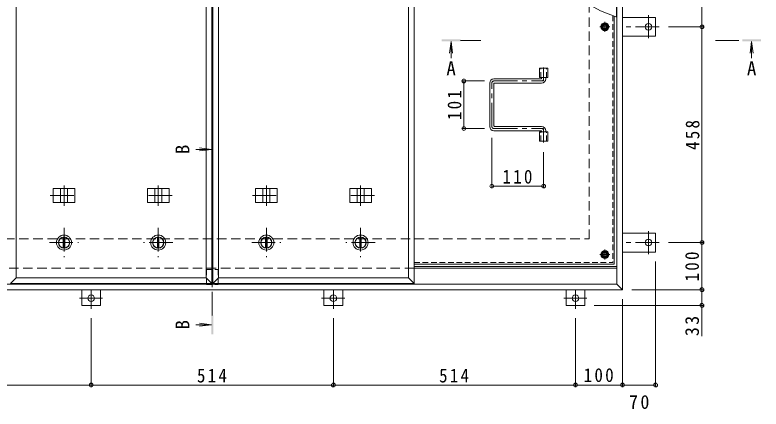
# Model space of a CAD drawing. Units: millimetres at full size, sheet at 1:10. Extents: x -2649 to 2761, y -1962 to 1737.
# Drawn here: x -1847 to -263, y -199 to 638 of the extents above; entities that cross this region are included whole.
import ezdxf
from ezdxf.enums import TextEntityAlignment as Align

# ---------------------------------------------------------------- set-up
doc = ezdxf.new("R2010")
doc.units = ezdxf.units.MM
doc.header["$LTSCALE"] = 10
doc.header["$PDMODE"] = 32
doc.header["$PDSIZE"] = 8
for name, pattern in [('CHAIN1', [8, 5, -1, 1, -1]), ('DASHED1', [1.8, 1.2, -0.6]), ('DASHED2', [3, 2, -1])]:
    doc.linetypes.add(name, pattern=pattern)
for name, color, linetype, lineweight in [('0-1_躯体', 2, 'DASHED2', 9), ('0-2_仕上', 3, 'Continuous', 9), ('0-3_建具', 4, 'Continuous', 9), ('0-5_寸法', 4, 'Continuous', 9), ('0-6_ハッチ', 6, 'Continuous', 9), ('0-7', 5, 'Continuous', 5), ('0-A', 3, 'CHAIN1', 9), ('0-B', 2, 'Continuous', 9), ('0-C', 2, 'Continuous', 9), ('0-E', 3, 'Continuous', 9), ('0-F', 7, 'Continuous', 9)]:
    doc.layers.add(name, color=color, linetype=linetype, lineweight=lineweight)
doc.styles.add('ＭＳ ゴシック', font='')
doc.styles.get('ＭＳ ゴシック').set_extended_font_data('MS Gothic')

msp = doc.modelspace()

# ---------------------------------------------------------------- linework, layer by layer
at = {"layer": '0-1_躯体'}
for p, q in [((-627.69, 162.76), (-627.69, 1062.76)), ((-2227.69, 162.76), (-627.69, 162.76)), ((-999.19, 100.76), (-2286.69, 100.76))]:
    msp.add_line(p, q, dxfattribs=at)
at = {"layer": '0-1_躯体', "linetype": 'Continuous'}
msp.add_line((-568.69, 100.76), (-999.19, 100.76), dxfattribs=at)
at = {"layer": '0-2_仕上'}
for p, q in [((-1428.69, 67.76), (-1428.69, 1157.76)), ((-1426.69, 1157.76), (-1426.69, 67.76)), ((-999.19, 67.76), (-999.19, 1157.76)), ((-569.69, 633.53), (-569.69, 1157.76)), ((-1844.19, 1145.76), (-1844.19, 79.76)), ((-1440.69, 79.76), (-1440.69, 1145.76)), ((-1414.69, 1145.76), (-1414.69, 79.76)), ((-1011.19, 79.76), (-1011.19, 1145.76)), ((-732.84, 524.76), (-715.54, 524.76)), ((-732.84, 504.76), (-732.84, 524.76)), ((-715.54, 504.76), (-715.54, 524.76)), ((-732.84, 504.76), (-715.54, 504.76)), ((-732.84, 389.76), (-715.54, 389.76)), ((-732.84, 369.76), (-732.84, 389.76)), ((-715.54, 369.76), (-715.54, 389.76)), ((-732.84, 369.76), (-715.54, 369.76)), ((-1844.19, 79.76), (-1440.69, 79.76)), ((-1428.69, 67.76), (-1440.69, 79.76)), ((-1414.69, 79.76), (-1011.19, 79.76)), ((-999.19, 67.76), (-1011.19, 79.76))]:
    msp.add_line(p, q, dxfattribs=at)
at = {"layer": '0-2_仕上', "linetype": 'DASHED1'}
for p, q in [((-730.54, 504.76), (-730.54, 524.76)), ((-717.84, 504.76), (-717.84, 524.76)), ((-730.54, 369.76), (-730.54, 389.76)), ((-717.84, 369.76), (-717.84, 389.76))]:
    msp.add_line(p, q, dxfattribs=at)
at = {"layer": '0-2_仕上'}
for points in [[(-1844.19, 79.76), (-1856.19, 67.76), (-1428.69, 67.76)], [(-1414.69, 79.76), (-1426.69, 67.76), (-999.19, 67.76)]]:
    msp.add_lwpolyline(points, dxfattribs=at)
at = {"layer": '0-3_建具', "color": 2}
for p, q in [((-568.69, 66.76), (-568.69, 1158.76)), ((-556.69, 54.76), (-556.69, 1170.76)), ((-568.69, 100.76), (-999.19, 100.76)), ((-568.69, 66.76), (-2286.69, 66.76)), ((-556.69, 54.76), (-568.69, 66.76)), ((-556.69, 54.76), (-2298.69, 54.76))]:
    msp.add_line(p, q, dxfattribs=at)
at = {"layer": '0-3_建具'}
for p, q in [((-1765.53, 239.76), (-1765.53, 269.76)), ((-1765.53, 269.76), (-1719.35, 269.76)), ((-1749.94, 239.76), (-1749.94, 269.76)), ((-1734.94, 239.76), (-1734.94, 269.76)), ((-1719.35, 239.76), (-1719.35, 269.76)), ((-1519.35, 269.76), (-1565.53, 269.76)), ((-1565.53, 239.76), (-1565.53, 269.76)), ((-1549.94, 239.76), (-1549.94, 269.76)), ((-1534.94, 239.76), (-1534.94, 269.76)), ((-1519.35, 239.76), (-1519.35, 269.76)), ((-1336.03, 239.76), (-1336.03, 269.76)), ((-1336.03, 269.76), (-1289.85, 269.76)), ((-1320.44, 239.76), (-1320.44, 269.76)), ((-1305.44, 239.76), (-1305.44, 269.76)), ((-1289.85, 239.76), (-1289.85, 269.76)), ((-1089.85, 269.76), (-1136.03, 269.76)), ((-1136.03, 239.76), (-1136.03, 269.76)), ((-1120.44, 239.76), (-1120.44, 269.76)), ((-1105.44, 239.76), (-1105.44, 269.76)), ((-1089.85, 239.76), (-1089.85, 269.76)), ((-1765.53, 239.76), (-1719.35, 239.76)), ((-1519.35, 239.76), (-1565.53, 239.76)), ((-1336.03, 239.76), (-1289.85, 239.76)), ((-1089.85, 239.76), (-1136.03, 239.76))]:
    msp.add_line(p, q, dxfattribs=at)
at = {"layer": '0-3_建具', "linetype": 'CHAIN1'}
for p, q in [((-1742.44, 232.64), (-1742.44, 275.88)), ((-1542.44, 232.64), (-1542.44, 275.88)), ((-1312.94, 232.64), (-1312.94, 275.88)), ((-1112.94, 232.64), (-1112.94, 275.88)), ((-1771.85, 254.76), (-1713.03, 254.76)), ((-1513.03, 254.76), (-1571.85, 254.76)), ((-1342.35, 254.76), (-1283.53, 254.76)), ((-1083.53, 254.76), (-1142.35, 254.76))]:
    msp.add_line(p, q, dxfattribs=at)
at = {"layer": '0-5_寸法'}
for p, q in [((-920.69, 581.82), (-923.95, 557.03)), ((-920.69, 581.82), (-920.69, 546.21)), ((-920.69, 581.82), (-917.43, 557.03)), ((-282.63, 581.82), (-285.89, 557.03)), ((-282.63, 581.82), (-279.37, 557.03)), ((-282.63, 581.82), (-282.63, 546.21)), ((-1429.69, 352.52), (-1462.46, 352.52)), ((-1429.69, 352.52), (-1454.48, 355.78)), ((-1429.69, 352.52), (-1454.48, 349.26)), ((-1429.69, -19.64), (-1462.46, -19.64)), ((-1429.69, -19.64), (-1454.48, -16.38)), ((-1429.69, -19.64), (-1454.48, -22.9))]:
    msp.add_line(p, q, dxfattribs=at)
at = {"layer": '0-5_寸法', "linetype": 'CHAIN1'}
for p, q in [((-857.69, 583.82), (-900.69, 583.82)), ((-359.62, 583.82), (-302.63, 583.82)), ((-1427.69, 0.36), (-1427.69, 332.52))]:
    msp.add_line(p, q, dxfattribs=at)
at = {"layer": '0-5_寸法', "color": 7}
msp.add_line((-388.17, 21.56), (-388.17, -43.73), dxfattribs=at)
msp.add_lwpolyline([(-568.69, 633.14), (-603.23, 646.52), (-633.47, 662.94), (-656.04, 682.18), (-671.39, 713.63)], dxfattribs=at)
at = {"layer": '0-5_寸法', "color": 7, "linetype": 'DASHED1'}
for points in [[(-1439.99, 97.56), (-1415.39, 97.56), (-1415.39, 65.56)], [(-1439.99, 97.56), (-1439.99, 65.56), (-1415.39, 65.56)]]:
    msp.add_lwpolyline(points, dxfattribs=at)
at = {"layer": '0-5_寸法'}
for points in [[(-940.69, 581.82), (-940.69, 585.82), (-900.69, 581.82), (-900.69, 585.82)], [(-262.63, 581.82), (-262.63, 585.82), (-302.63, 581.82), (-302.63, 585.82)], [(-1425.69, 372.52), (-1429.69, 372.52), (-1425.69, 332.52), (-1429.69, 332.52)], [(-1429.69, -39.64), (-1425.69, -39.64), (-1429.69, 0.36), (-1425.69, 0.36)]]:
    msp.add_solid(points, dxfattribs=at)
at = {"layer": '0-6_ハッチ', "linetype": 'CHAIN1'}
for p, q in [((-724.19, 526.14), (-724.19, 497.76)), ((-834.19, 401.27), (-834.19, 493.25)), ((-829.68, 497.76), (-724.19, 497.76)), ((-829.68, 396.76), (-724.19, 396.76)), ((-724.19, 366.87), (-724.19, 396.76))]:
    msp.add_line(p, q, dxfattribs=at)
at = {"layer": '0-6_ハッチ'}
for p, q in [((-838.69, 401.26), (-838.69, 493.26)), ((-729.69, 502.26), (-829.69, 502.26)), ((-829.69, 402.26), (-829.69, 492.26)), ((-828.69, 493.26), (-728.69, 493.26)), ((-728.69, 503.26), (-728.69, 504.76)), ((-719.69, 502.26), (-719.69, 504.76)), ((-828.69, 401.26), (-728.69, 401.26)), ((-729.69, 392.26), (-829.69, 392.26)), ((-728.69, 391.26), (-728.69, 389.76)), ((-719.69, 392.26), (-719.69, 389.76)), ((-999.19, 103.76), (-568.69, 103.76)), ((-999.19, 100.76), (-568.69, 100.76))]:
    msp.add_line(p, q, dxfattribs=at)
for centre, radius, start, end in [((-829.69, 493.26), 9, 90, 180), ((-828.69, 492.26), 1, 90, 180), ((-729.69, 503.26), 1, 270, 0), ((-728.69, 502.26), 9, 270, 0), ((-829.69, 401.26), 9, 180, 270), ((-828.69, 402.26), 1, 180, 270), ((-728.69, 392.26), 9, 0, 90), ((-729.69, 391.26), 1, 0, 90)]:
    msp.add_arc(centre, radius, start, end, dxfattribs=at)
at = {"layer": '0-6_ハッチ', "linetype": 'CHAIN1'}
for centre, radius, start, end in [((-829.68, 493.25), 4.51, 90, 180), ((-728.69, 502.26), 4.5, 270.29569, 0), ((-829.68, 401.27), 4.51, 180, 270), ((-728.69, 392.26), 4.5, 0, 89.70431)]:
    msp.add_arc(centre, radius, start, end, dxfattribs=at)
at = {"layer": '0-7'}
for centre, radius in [((-594.19, 612.76), 5), ((-594.19, 612.76), 4.19), ((-594.19, 129.26), 5), ((-594.19, 129.26), 4.19)]:
    msp.add_circle(centre, radius, dxfattribs=at)
at = {"layer": '0-A', "linetype": 'DASHED1'}
for p in [(-577.39, 636.51), (-999.19, 112.46)]:
    msp.add_line(p, (-577.39, 112.46), dxfattribs=at)
at = {"layer": '0-A', "linetype": 'Continuous'}
for q in [(-574.19, 635.27), (-999.19, 109.26)]:
    msp.add_line((-574.19, 109.26), q, dxfattribs=at)
at = {"layer": '0-A'}
for p, q in [((-594.19, 602.08), (-594.19, 623.44)), ((-583.51, 612.76), (-604.87, 612.76)), ((-583.51, 129.26), (-604.87, 129.26)), ((-594.19, 118.58), (-594.19, 139.94))]:
    msp.add_line(p, q, dxfattribs=at)
at = {"layer": '0-B'}
for p, q in [((-601.69, 612.76), (-597.94, 619.26)), ((-597.94, 619.26), (-590.44, 619.26)), ((-586.69, 612.76), (-590.44, 619.26)), ((-601.69, 612.76), (-597.94, 606.26)), ((-597.94, 606.26), (-590.44, 606.26)), ((-586.69, 612.76), (-590.44, 606.26)), ((-601.69, 129.26), (-597.94, 135.76)), ((-597.94, 135.76), (-590.44, 135.76)), ((-586.69, 129.26), (-590.44, 135.76)), ((-586.69, 129.26), (-590.44, 122.76))]:
    msp.add_line(p, q, dxfattribs=at)
msp.add_lwpolyline([(-601.69, 129.26), (-597.94, 122.76), (-590.44, 122.76)], dxfattribs=at)
for centre, radius in [((-594.19, 612.76), 8.5), ((-594.19, 612.76), 6.5), ((-594.19, 129.26), 8.5), ((-594.19, 129.26), 6.5)]:
    msp.add_circle(centre, radius, dxfattribs=at)
at = {"layer": '0-C', "linetype": 'CHAIN1'}
for p, q in [((-1742.44, 185.76), (-1742.44, 123.76)), ((-1542.44, 185.76), (-1542.44, 123.76)), ((-1312.94, 185.76), (-1312.94, 123.76)), ((-1112.94, 185.76), (-1112.94, 123.76)), ((-1773.44, 154.76), (-1711.44, 154.76)), ((-1511.44, 154.76), (-1573.44, 154.76)), ((-1343.94, 154.76), (-1281.94, 154.76)), ((-1081.94, 154.76), (-1143.94, 154.76))]:
    msp.add_line(p, q, dxfattribs=at)
at = {"layer": '0-C'}
for p, q in [((-1743.94, 143.36), (-1743.94, 166.16)), ((-1740.94, 143.36), (-1740.94, 166.16)), ((-1543.94, 143.36), (-1543.94, 166.16)), ((-1540.94, 143.36), (-1540.94, 166.16)), ((-1314.44, 143.36), (-1314.44, 166.16)), ((-1311.44, 143.36), (-1311.44, 166.16)), ((-1114.44, 143.36), (-1114.44, 166.16)), ((-1111.44, 143.36), (-1111.44, 166.16))]:
    msp.add_line(p, q, dxfattribs=at)
for centre, radius in [((-1742.44, 154.76), 16), ((-1742.44, 154.76), 12), ((-1742.44, 154.76), 11.5), ((-1542.44, 154.76), 16), ((-1542.44, 154.76), 12), ((-1542.44, 154.76), 11.5), ((-1312.94, 154.76), 16), ((-1312.94, 154.76), 12), ((-1312.94, 154.76), 11.5), ((-1112.94, 154.76), 16), ((-1112.94, 154.76), 12), ((-1112.94, 154.76), 11.5)]:
    msp.add_circle(centre, radius, dxfattribs=at)
at = {"layer": '0-E', "linetype": 'CHAIN1'}
for p, q in [((-501.49, 637.6), (-501.49, 588.71)), ((-479.33, 612.76), (-556.69, 612.76)), ((-501.49, 129.92), (-501.49, 178.81)), ((-479.33, 154.76), (-556.69, 154.76)), ((-1684.69, 14.4), (-1684.69, 54.56)), ((-1170.69, 14.4), (-1170.69, 54.56)), ((-656.69, 14.4), (-656.69, 54.56)), ((-1709.53, 36.56), (-1660.64, 36.56)), ((-1195.53, 36.56), (-1146.64, 36.56)), ((-681.53, 36.56), (-632.64, 36.56))]:
    msp.add_line(p, q, dxfattribs=at)
at = {"layer": '0-E'}
for p, q in [((-556.69, 632.76), (-486.49, 632.76)), ((-486.49, 632.76), (-486.49, 592.76)), ((-556.69, 592.76), (-486.49, 592.76)), ((-556.69, 174.76), (-486.49, 174.76)), ((-486.49, 134.76), (-486.49, 174.76)), ((-556.69, 134.76), (-486.49, 134.76)), ((-1704.69, 54.76), (-1704.69, 21.56)), ((-1664.69, 54.76), (-1664.69, 21.56)), ((-1190.69, 54.76), (-1190.69, 21.56)), ((-1150.69, 54.76), (-1150.69, 21.56)), ((-676.69, 54.76), (-676.69, 21.56)), ((-636.69, 54.76), (-636.69, 21.56)), ((-1704.69, 21.56), (-1664.69, 21.56)), ((-1190.69, 21.56), (-1150.69, 21.56)), ((-676.69, 21.56), (-636.69, 21.56))]:
    msp.add_line(p, q, dxfattribs=at)
for centre in [(-501.49, 612.76), (-501.49, 154.76), (-1684.69, 36.56), (-1170.69, 36.56), (-656.69, 36.56)]:
    msp.add_circle(centre, 7, dxfattribs=at)
at = {"layer": '0-F'}
for p, q in [((-388.17, 1070.76), (-388.17, 612.76)), ((-385.17, 612.76), (-459.33, 612.76)), ((-388.17, 612.76), (-388.17, 154.76)), ((-896.63, 497.76), (-849.68, 497.76)), ((-893.63, 497.76), (-893.63, 396.76)), ((-896.63, 396.76), (-849.68, 396.76)), ((-834.19, 271.61), (-834.19, 376.76)), ((-724.19, 271.61), (-724.19, 346.87)), ((-724.19, 274.61), (-834.19, 274.61)), ((-385.17, 154.76), (-459.33, 154.76)), ((-388.17, 154.76), (-388.17, 54.76)), ((-486.49, -150.48), (-486.49, 114.76)), ((-385.17, 54.76), (-536.69, 54.76)), ((-388.17, 54.76), (-388.17, 21.56)), ((-556.69, -150.48), (-556.69, 34.76)), ((-385.17, 21.56), (-616.69, 21.56)), ((-1684.69, -150.48), (-1684.69, -5.6)), ((-1170.69, -150.48), (-1170.69, -5.6)), ((-656.69, -150.48), (-656.69, -5.6)), ((-2198.69, -147.48), (-1684.69, -147.48)), ((-1684.69, -147.48), (-1170.69, -147.48)), ((-1170.69, -147.48), (-656.69, -147.48)), ((-656.69, -147.48), (-556.69, -147.48)), ((-556.69, -147.48), (-486.49, -147.48))]:
    msp.add_line(p, q, dxfattribs=at)
for p in [(-388.17, 612.76), (-893.63, 497.76), (-893.63, 396.76), (-834.19, 274.61), (-724.19, 274.61), (-388.17, 154.76), (-388.17, 54.76), (-388.17, 21.56), (-1684.69, -147.48), (-1170.69, -147.48), (-656.69, -147.48), (-556.69, -147.48), (-486.49, -147.48)]:
    msp.add_point(p, dxfattribs=at)

# ---------------------------------------------------------------- texts
at = {"layer": '0-5_寸法', "color": 2, "style": 'ＭＳ ゴシック'}
for p in [(-930.69, 501.12), (-292.63, 501.12)]:
    msp.add_text('A', height=29.33, dxfattribs=at).set_placement(p, align=Align.BOTTOM_LEFT)
for p in [(-1467.56, 342.52), (-1467.56, -29.64)]:
    msp.add_text('B', height=29.33, rotation=90, dxfattribs=at).set_placement(p, align=Align.BOTTOM_LEFT)
at = {"layer": '0-F', "color": 2, "char_height": 29.33, "attachment_point": 7, "rotation": 90, "style": 'ＭＳ ゴシック'}
for s, insert in [('\\T1.27;\\W0.9;101', (-898.63, 414.76)), ('\\T1.27;\\W0.9;458', (-393.17, 351.26)), ('\\T1.27;\\W0.9;100', (-394.17, 72.26)), ('\\T1.27;\\W0.95;33', (-394.17, -43.73))]:
    msp.add_mtext(s, dxfattribs=dict(at, insert=insert))
at = {"layer": '0-F', "color": 2, "char_height": 29.33, "attachment_point": 7, "style": 'ＭＳ ゴシック'}
for s, insert in [('\\T1.27;\\W0.9;110', (-811.69, 279.61)), ('\\T1.27;\\W0.9;514', (-1460.19, -142.48)), ('\\T1.27;\\W0.9;514', (-946.19, -142.48)), ('\\T1.27;\\W0.9;100', (-639.19, -141.48)), ('\\T1.27;\\W0.95;70', (-542.84, -198.55))]:
    msp.add_mtext(s, dxfattribs=dict(at, insert=insert))

doc.saveas('drawing.dxf')
